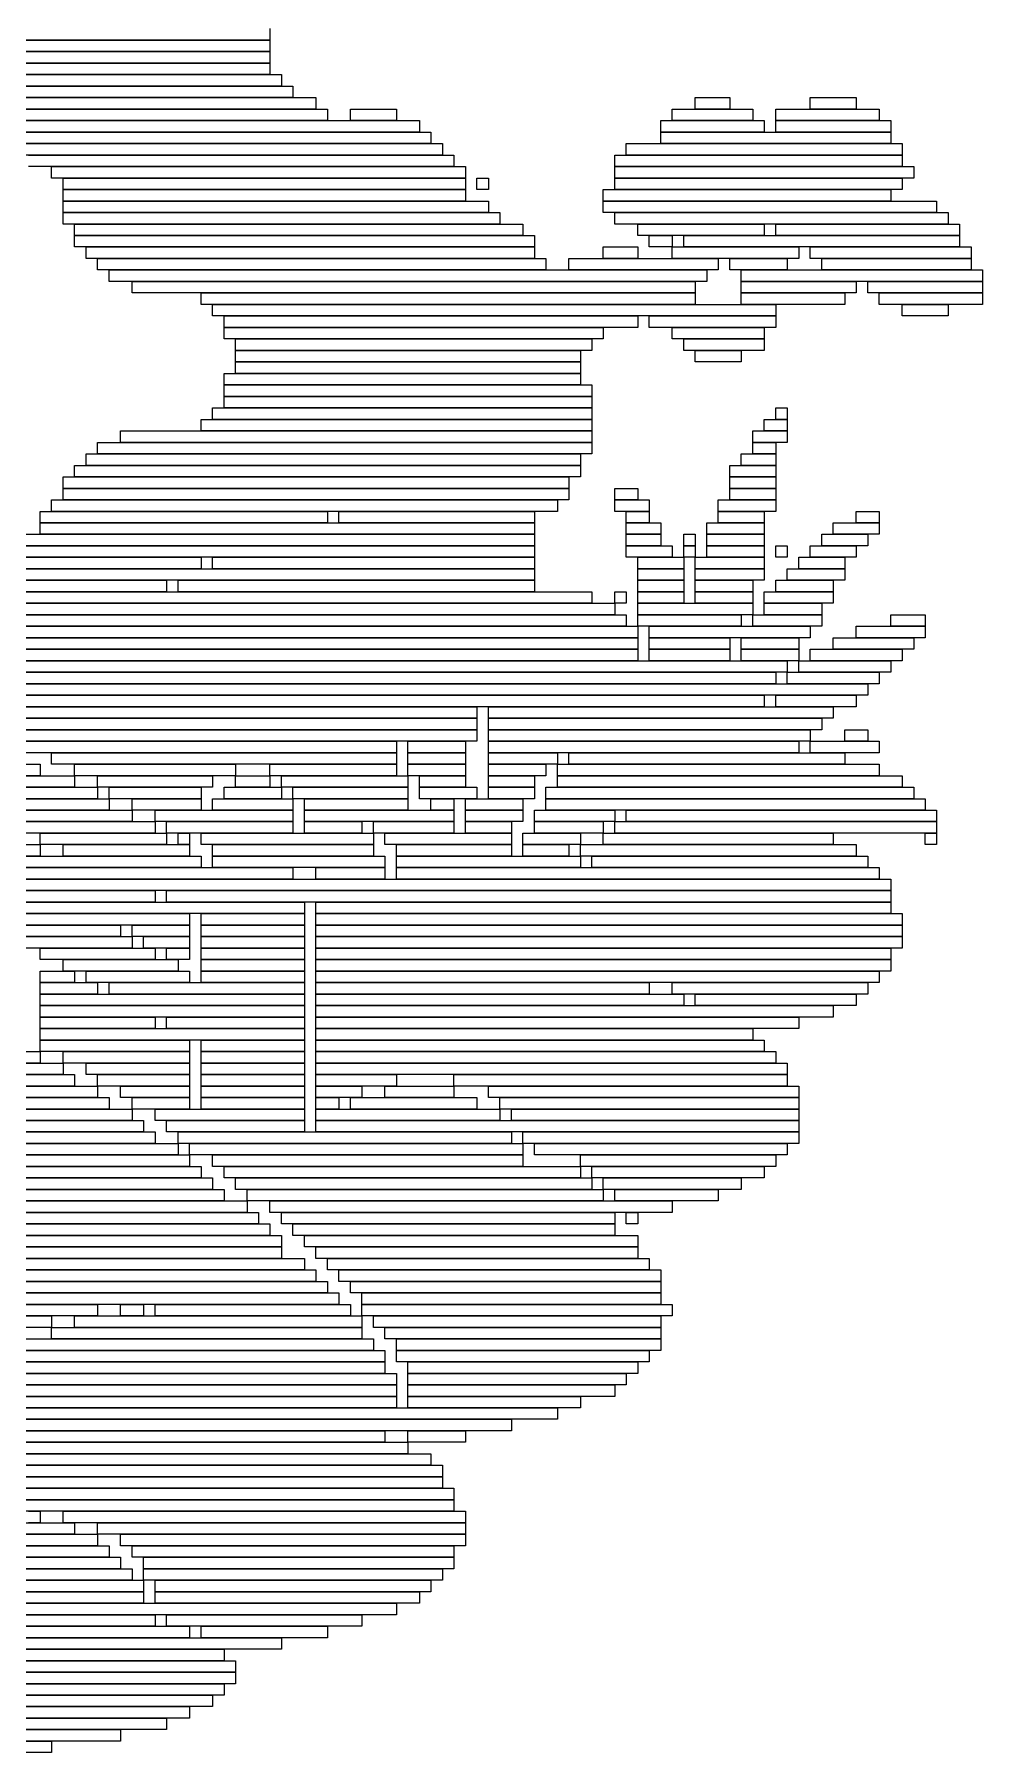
# Model space of a CAD drawing. Extents: x 294 to 729, y 311 to 714.
# Drawn here: x 639.5 to 722, y 344 to 493.5 of the extents above; entities that cross this region are included whole.
import ezdxf

# ---------------------------------------------------------------- set-up
doc = ezdxf.new("R2010")
doc.units = 0

msp = doc.modelspace()

# ---------------------------------------------------------------- linework, layer by layer
for p, q in [((660, 494), (660, 493)), ((635, 493), (660, 493)), ((660, 492), (635, 492)), ((635, 492), (660, 492)), ((660, 493), (636, 493)), ((660, 493), (660, 492)), ((660, 492), (660, 491)), ((660, 491), (635, 491)), ((635, 491), (660, 491)), ((660, 491), (660, 490)), ((660, 490), (635, 490)), ((635, 490), (661, 490)), ((661, 489), (635, 489)), ((635, 489), (662, 489)), ((661, 490), (661, 489)), ((662, 489), (662, 488)), ((662, 488), (635, 488)), ((635, 488), (664, 488)), ((664, 488), (664, 487)), ((697, 488), (700, 488)), ((697, 487), (697, 488)), ((700, 488), (700, 487)), ((707, 488), (711, 488)), ((707, 487), (707, 488)), ((711, 488), (711, 487)), ((664, 487), (635, 487)), ((635, 487), (665, 487)), ((665, 486), (635, 486)), ((636, 486), (673, 486)), ((665, 487), (665, 486)), ((667, 487), (671, 487)), ((667, 486), (667, 487)), ((671, 486), (667, 486)), ((671, 487), (671, 486)), ((673, 486), (673, 485)), ((694, 486), (703, 486)), ((694, 485), (694, 486)), ((695, 487), (702, 487)), ((695, 486), (695, 487)), ((702, 486), (695, 486)), ((700, 487), (697, 487)), ((702, 487), (702, 486)), ((703, 486), (703, 485)), ((704, 487), (713, 487)), ((704, 486), (704, 487)), ((713, 486), (704, 486)), ((704, 486), (714, 486)), ((704, 485), (704, 486)), ((711, 487), (707, 487)), ((713, 487), (713, 486)), ((714, 486), (714, 485)), ((673, 485), (636, 485)), ((637, 485), (674, 485)), ((674, 485), (674, 484)), ((703, 485), (694, 485)), ((694, 485), (714, 485)), ((694, 484), (694, 485)), ((714, 485), (704, 485)), ((714, 485), (714, 484)), ((674, 484), (637, 484)), ((638, 484), (675, 484)), ((675, 483), (638, 483)), ((639, 483), (676, 483)), ((675, 484), (675, 483)), ((676, 483), (676, 482)), ((690, 483), (715, 483)), ((690, 482), (690, 483)), ((691, 484), (715, 484)), ((691, 483), (691, 484)), ((715, 483), (691, 483)), ((714, 484), (694, 484)), ((715, 484), (715, 483)), ((715, 483), (715, 482)), ((676, 482), (639, 482)), ((641, 482), (677, 482)), ((641, 481), (641, 482)), ((677, 482), (677, 481)), ((715, 482), (690, 482)), ((690, 482), (716, 482)), ((690, 481), (690, 482)), ((716, 482), (716, 481)), ((677, 481), (641, 481)), ((642, 481), (677, 481)), ((642, 480), (642, 481)), ((677, 480), (642, 480)), ((642, 480), (677, 480)), ((642, 479), (642, 480)), ((677, 481), (677, 480)), ((677, 480), (677, 479)), ((678, 481), (679, 481)), ((678, 480), (678, 481)), ((679, 480), (678, 480)), ((679, 481), (679, 480)), ((689, 480), (714, 480)), ((689, 479), (689, 480)), ((716, 481), (690, 481)), ((690, 481), (715, 481)), ((690, 480), (690, 481)), ((715, 480), (690, 480)), ((714, 480), (714, 479)), ((715, 481), (715, 480)), ((677, 479), (642, 479)), ((642, 479), (679, 479)), ((642, 478), (642, 479)), ((679, 479), (679, 478)), ((714, 479), (689, 479)), ((689, 479), (718, 479)), ((689, 478), (689, 479)), ((718, 479), (718, 478)), ((679, 478), (642, 478)), ((642, 478), (680, 478)), ((642, 477), (642, 478)), ((680, 477), (642, 477)), ((643, 477), (682, 477)), ((643, 476), (643, 477)), ((680, 478), (680, 477)), ((682, 477), (682, 476)), ((718, 478), (689, 478)), ((690, 478), (719, 478)), ((690, 477), (690, 478)), ((719, 477), (690, 477)), ((692, 477), (703, 477)), ((692, 476), (692, 477)), ((703, 477), (703, 476)), ((704, 477), (720, 477)), ((704, 476), (704, 477)), ((719, 478), (719, 477)), ((720, 477), (720, 476)), ((682, 476), (643, 476)), ((643, 476), (683, 476)), ((643, 475), (643, 476)), ((683, 476), (683, 475)), ((703, 476), (692, 476)), ((693, 476), (695, 476)), ((693, 475), (693, 476)), ((695, 476), (695, 475)), ((696, 476), (720, 476)), ((696, 475), (696, 476)), ((720, 476), (704, 476)), ((720, 476), (720, 475)), ((683, 475), (643, 475)), ((644, 475), (683, 475)), ((644, 474), (644, 475)), ((683, 474), (644, 474)), ((645, 474), (684, 474)), ((645, 473), (645, 474)), ((683, 475), (683, 474)), ((684, 474), (684, 473)), ((686, 474), (699, 474)), ((686, 473), (686, 474)), ((689, 475), (692, 475)), ((689, 474), (689, 475)), ((692, 474), (689, 474)), ((692, 475), (692, 474)), ((695, 475), (693, 475)), ((695, 475), (706, 475)), ((695, 474), (695, 475)), ((706, 474), (695, 474)), ((720, 475), (696, 475)), ((699, 474), (699, 473)), ((700, 474), (705, 474)), ((700, 473), (700, 474)), ((705, 474), (705, 473)), ((706, 475), (706, 474)), ((707, 475), (721, 475)), ((707, 474), (707, 475)), ((721, 474), (707, 474)), ((708, 474), (721, 474)), ((708, 473), (708, 474)), ((721, 475), (721, 474)), ((721, 474), (721, 473)), ((684, 473), (645, 473)), ((646, 473), (698, 473)), ((646, 472), (646, 473)), ((699, 473), (686, 473)), ((698, 473), (698, 472)), ((705, 473), (700, 473)), ((701, 473), (722, 473)), ((701, 472), (701, 473)), ((721, 473), (708, 473)), ((722, 473), (722, 472)), ((698, 472), (646, 472)), ((648, 472), (697, 472)), ((648, 471), (648, 472)), ((697, 471), (648, 471)), ((654, 471), (697, 471)), ((654, 470), (654, 471)), ((697, 472), (697, 471)), ((697, 471), (697, 470)), ((722, 472), (701, 472)), ((701, 472), (711, 472)), ((701, 471), (701, 472)), ((711, 471), (701, 471)), ((701, 471), (710, 471)), ((701, 470), (701, 471)), ((710, 471), (710, 470)), ((711, 472), (711, 471)), ((712, 472), (722, 472)), ((712, 471), (712, 472)), ((722, 471), (712, 471)), ((713, 471), (722, 471)), ((713, 470), (713, 471)), ((722, 472), (722, 471)), ((722, 471), (722, 470)), ((697, 470), (654, 470)), ((655, 470), (704, 470)), ((655, 469), (655, 470)), ((710, 470), (701, 470)), ((704, 470), (704, 469)), ((722, 470), (713, 470)), ((715, 470), (719, 470)), ((715, 469), (715, 470)), ((719, 470), (719, 469)), ((704, 469), (655, 469)), ((656, 469), (692, 469)), ((656, 468), (656, 469)), ((692, 468), (656, 468)), ((656, 468), (689, 468)), ((656, 467), (656, 468)), ((689, 468), (689, 467)), ((692, 469), (692, 468)), ((693, 469), (704, 469)), ((693, 468), (693, 469)), ((704, 468), (693, 468)), ((695, 468), (703, 468)), ((695, 467), (695, 468)), ((703, 468), (703, 467)), ((704, 469), (704, 468)), ((719, 469), (715, 469)), ((689, 467), (656, 467)), ((657, 467), (688, 467)), ((657, 466), (657, 467)), ((688, 467), (688, 466)), ((703, 467), (695, 467)), ((696, 467), (703, 467)), ((696, 466), (696, 467)), ((703, 467), (703, 466)), ((688, 466), (657, 466)), ((657, 466), (687, 466)), ((657, 465), (657, 466)), ((687, 465), (657, 465)), ((657, 465), (687, 465)), ((657, 464), (657, 465)), ((687, 466), (687, 465)), ((687, 465), (687, 464)), ((703, 466), (696, 466)), ((697, 466), (701, 466)), ((697, 465), (697, 466)), ((701, 465), (697, 465)), ((701, 466), (701, 465)), ((656, 464), (687, 464)), ((656, 463), (656, 464)), ((687, 464), (657, 464)), ((687, 464), (687, 463)), ((687, 463), (656, 463)), ((656, 463), (688, 463)), ((656, 462), (656, 463)), ((688, 462), (656, 462)), ((656, 462), (688, 462)), ((656, 461), (656, 462)), ((688, 463), (688, 462)), ((688, 462), (688, 461)), ((655, 461), (688, 461)), ((655, 460), (655, 461)), ((688, 461), (656, 461)), ((688, 461), (688, 460)), ((704, 461), (705, 461)), ((704, 460), (704, 461)), ((705, 461), (705, 460)), ((647, 459), (688, 459)), ((647, 458), (647, 459)), ((654, 460), (688, 460)), ((654, 459), (654, 460)), ((688, 459), (654, 459)), ((688, 460), (655, 460)), ((688, 460), (688, 459)), ((688, 459), (688, 458)), ((702, 459), (705, 459)), ((702, 458), (702, 459)), ((703, 460), (705, 460)), ((703, 459), (703, 460)), ((705, 459), (703, 459)), ((705, 460), (704, 460)), ((705, 460), (705, 459)), ((705, 459), (705, 458)), ((645, 458), (688, 458)), ((645, 457), (645, 458)), ((688, 458), (647, 458)), ((688, 458), (688, 457)), ((705, 458), (702, 458)), ((702, 458), (704, 458)), ((702, 457), (702, 458)), ((704, 458), (704, 457)), ((643, 456), (687, 456)), ((643, 455), (643, 456)), ((644, 457), (687, 457)), ((644, 456), (644, 457)), ((687, 456), (644, 456)), ((688, 457), (645, 457)), ((687, 457), (687, 456)), ((687, 456), (687, 455)), ((700, 456), (704, 456)), ((700, 455), (700, 456)), ((701, 457), (704, 457)), ((701, 456), (701, 457)), ((704, 456), (701, 456)), ((704, 457), (702, 457)), ((704, 457), (704, 456)), ((704, 456), (704, 455)), ((642, 455), (686, 455)), ((642, 454), (642, 455)), ((687, 455), (643, 455)), ((686, 455), (686, 454)), ((704, 455), (700, 455)), ((700, 455), (704, 455)), ((700, 454), (700, 455)), ((704, 455), (704, 454)), ((641, 453), (685, 453)), ((641, 452), (641, 453)), ((686, 454), (642, 454)), ((642, 454), (686, 454)), ((642, 453), (642, 454)), ((686, 453), (642, 453)), ((685, 453), (685, 452)), ((686, 454), (686, 453)), ((690, 454), (692, 454)), ((690, 453), (690, 454)), ((692, 453), (690, 453)), ((690, 453), (693, 453)), ((690, 452), (690, 453)), ((692, 454), (692, 453)), ((693, 453), (693, 452)), ((699, 453), (704, 453)), ((699, 452), (699, 453)), ((704, 454), (700, 454)), ((700, 454), (704, 454)), ((700, 453), (700, 454)), ((704, 453), (700, 453)), ((704, 454), (704, 453)), ((704, 453), (704, 452)), ((640, 452), (665, 452)), ((640, 451), (640, 452)), ((685, 452), (641, 452)), ((665, 452), (665, 451)), ((666, 452), (683, 452)), ((666, 451), (666, 452)), ((683, 452), (683, 451)), ((693, 452), (690, 452)), ((691, 452), (693, 452)), ((691, 451), (691, 452)), ((693, 452), (693, 451)), ((704, 452), (699, 452)), ((699, 452), (703, 452)), ((699, 451), (699, 452)), ((703, 452), (703, 451)), ((711, 452), (713, 452)), ((711, 451), (711, 452)), ((713, 452), (713, 451)), ((630, 450), (683, 450)), ((665, 451), (640, 451)), ((640, 451), (683, 451)), ((640, 450), (640, 451)), ((683, 450), (640, 450)), ((683, 451), (666, 451)), ((683, 451), (683, 450)), ((683, 450), (683, 449)), ((693, 451), (691, 451)), ((691, 451), (694, 451)), ((691, 450), (691, 451)), ((694, 450), (691, 450)), ((691, 450), (694, 450)), ((691, 449), (691, 450)), ((694, 451), (694, 450)), ((694, 450), (694, 449)), ((696, 450), (697, 450)), ((696, 449), (696, 450)), ((697, 450), (697, 449)), ((698, 451), (703, 451)), ((698, 450), (698, 451)), ((703, 450), (698, 450)), ((698, 450), (703, 450)), ((698, 449), (698, 450)), ((703, 451), (699, 451)), ((703, 451), (703, 450)), ((703, 450), (703, 449)), ((708, 450), (712, 450)), ((708, 449), (708, 450)), ((709, 451), (713, 451)), ((709, 450), (709, 451)), ((713, 450), (709, 450)), ((713, 451), (711, 451)), ((712, 450), (712, 449)), ((713, 451), (713, 450)), ((629, 449), (683, 449)), ((683, 449), (630, 449)), ((683, 449), (683, 448)), ((694, 449), (691, 449)), ((691, 449), (695, 449)), ((691, 448), (691, 449)), ((695, 449), (695, 448)), ((697, 449), (696, 449)), ((696, 449), (697, 449)), ((696, 448), (696, 449)), ((697, 449), (697, 448)), ((703, 449), (698, 449)), ((698, 449), (703, 449)), ((698, 448), (698, 449)), ((703, 449), (703, 448)), ((704, 449), (705, 449)), ((704, 448), (704, 449)), ((705, 449), (705, 448)), ((707, 449), (711, 449)), ((707, 448), (707, 449)), ((712, 449), (708, 449)), ((711, 449), (711, 448)), ((627, 448), (654, 448)), ((683, 448), (629, 448)), ((654, 448), (654, 447)), ((655, 448), (683, 448)), ((655, 447), (655, 448)), ((683, 448), (683, 447)), ((695, 448), (691, 448)), ((692, 448), (696, 448)), ((692, 447), (692, 448)), ((697, 448), (696, 448)), ((696, 448), (696, 447)), ((697, 448), (703, 448)), ((697, 447), (697, 448)), ((703, 448), (698, 448)), ((703, 448), (703, 447)), ((705, 448), (704, 448)), ((706, 448), (710, 448)), ((706, 447), (706, 448)), ((711, 448), (707, 448)), ((710, 448), (710, 447)), ((625, 446), (651, 446)), ((626, 447), (683, 447)), ((683, 446), (626, 446)), ((654, 447), (627, 447)), ((651, 446), (651, 445)), ((652, 446), (683, 446)), ((652, 445), (652, 446)), ((683, 447), (655, 447)), ((683, 447), (683, 446)), ((683, 446), (683, 445)), ((696, 447), (692, 447)), ((692, 447), (696, 447)), ((692, 446), (692, 447)), ((696, 446), (692, 446)), ((692, 446), (696, 446)), ((692, 445), (692, 446)), ((696, 447), (696, 446)), ((696, 446), (696, 445)), ((703, 447), (697, 447)), ((697, 447), (703, 447)), ((697, 446), (697, 447)), ((703, 446), (697, 446)), ((697, 446), (702, 446)), ((697, 445), (697, 446)), ((702, 446), (702, 445)), ((703, 447), (703, 446)), ((704, 446), (709, 446)), ((704, 445), (704, 446)), ((705, 447), (710, 447)), ((705, 446), (705, 447)), ((710, 446), (705, 446)), ((710, 447), (706, 447)), ((709, 446), (709, 445)), ((710, 447), (710, 446)), ((624, 445), (688, 445)), ((651, 445), (625, 445)), ((683, 445), (652, 445)), ((688, 445), (688, 444)), ((690, 445), (691, 445)), ((690, 444), (690, 445)), ((691, 445), (691, 444)), ((696, 445), (692, 445)), ((692, 445), (696, 445)), ((692, 444), (692, 445)), ((696, 445), (696, 444)), ((702, 445), (697, 445)), ((697, 445), (702, 445)), ((697, 444), (697, 445)), ((702, 445), (702, 444)), ((703, 445), (709, 445)), ((703, 444), (703, 445)), ((709, 445), (704, 445)), ((709, 445), (709, 444)), ((620, 443), (691, 443)), ((688, 444), (624, 444)), ((624, 444), (690, 444)), ((690, 443), (624, 443)), ((691, 444), (690, 444)), ((690, 444), (690, 443)), ((691, 443), (691, 442)), ((696, 444), (692, 444)), ((692, 444), (702, 444)), ((692, 443), (692, 444)), ((702, 443), (692, 443)), ((692, 443), (701, 443)), ((692, 442), (692, 443)), ((702, 444), (697, 444)), ((701, 443), (701, 442)), ((702, 444), (702, 443)), ((702, 443), (708, 443)), ((702, 442), (702, 443)), ((709, 444), (703, 444)), ((703, 444), (708, 444)), ((703, 443), (703, 444)), ((708, 443), (703, 443)), ((708, 444), (708, 443)), ((708, 443), (708, 442)), ((714, 443), (717, 443)), ((714, 442), (714, 443)), ((717, 443), (717, 442)), ((619, 442), (692, 442)), ((691, 442), (620, 442)), ((701, 442), (692, 442)), ((692, 442), (692, 441)), ((693, 442), (707, 442)), ((693, 441), (693, 442)), ((708, 442), (702, 442)), ((707, 442), (707, 441)), ((711, 442), (717, 442)), ((711, 441), (711, 442)), ((717, 442), (714, 442)), ((717, 442), (717, 441)), ((618, 440), (692, 440)), ((692, 441), (619, 441)), ((619, 441), (692, 441)), ((692, 440), (619, 440)), ((692, 441), (692, 440)), ((692, 440), (692, 439)), ((707, 441), (693, 441)), ((693, 441), (700, 441)), ((693, 440), (693, 441)), ((700, 440), (693, 440)), ((693, 440), (700, 440)), ((693, 439), (693, 440)), ((700, 441), (700, 440)), ((700, 440), (700, 439)), ((701, 441), (706, 441)), ((701, 440), (701, 441)), ((706, 440), (701, 440)), ((701, 440), (706, 440)), ((701, 439), (701, 440)), ((706, 441), (706, 440)), ((706, 440), (706, 439)), ((707, 440), (715, 440)), ((707, 439), (707, 440)), ((709, 441), (716, 441)), ((709, 440), (709, 441)), ((716, 440), (709, 440)), ((717, 441), (711, 441)), ((715, 440), (715, 439)), ((716, 441), (716, 440)), ((692, 439), (618, 439)), ((618, 439), (705, 439)), ((700, 439), (693, 439)), ((706, 439), (701, 439)), ((705, 439), (705, 438)), ((706, 439), (714, 439)), ((706, 438), (706, 439)), ((715, 439), (707, 439)), ((714, 439), (714, 438)), ((705, 438), (618, 438)), ((622, 438), (704, 438)), ((704, 437), (622, 437)), ((625, 437), (712, 437)), ((704, 438), (704, 437)), ((705, 438), (713, 438)), ((705, 437), (705, 438)), ((713, 437), (705, 437)), ((714, 438), (706, 438)), ((712, 437), (712, 436)), ((713, 438), (713, 437)), ((712, 436), (625, 436)), ((629, 436), (703, 436)), ((703, 436), (703, 435)), ((704, 436), (711, 436)), ((704, 435), (704, 436)), ((711, 436), (711, 435)), ((703, 435), (629, 435)), ((631, 435), (678, 435)), ((678, 434), (631, 434)), ((634, 434), (678, 434)), ((678, 435), (678, 434)), ((678, 434), (678, 433)), ((679, 435), (709, 435)), ((679, 434), (679, 435)), ((709, 434), (679, 434)), ((679, 434), (708, 434)), ((679, 433), (679, 434)), ((711, 435), (704, 435)), ((708, 434), (708, 433)), ((709, 435), (709, 434)), ((678, 433), (634, 433)), ((637, 433), (678, 433)), ((678, 433), (678, 432)), ((708, 433), (679, 433)), ((679, 433), (707, 433)), ((679, 432), (679, 433)), ((707, 433), (707, 432)), ((710, 433), (712, 433)), ((710, 432), (710, 433)), ((712, 433), (712, 432)), ((678, 432), (637, 432)), ((638, 432), (671, 432)), ((671, 431), (638, 431)), ((641, 431), (671, 431)), ((641, 430), (641, 431)), ((671, 432), (671, 431)), ((671, 431), (671, 430)), ((672, 432), (677, 432)), ((672, 431), (672, 432)), ((677, 431), (672, 431)), ((672, 431), (677, 431)), ((672, 430), (672, 431)), ((677, 432), (677, 431)), ((677, 431), (677, 430)), ((707, 432), (679, 432)), ((679, 432), (706, 432)), ((679, 431), (679, 432)), ((706, 431), (679, 431)), ((679, 431), (685, 431)), ((679, 430), (679, 431)), ((685, 431), (685, 430)), ((686, 431), (710, 431)), ((686, 430), (686, 431)), ((706, 432), (706, 431)), ((707, 432), (713, 432)), ((707, 431), (707, 432)), ((713, 431), (707, 431)), ((712, 432), (710, 432)), ((710, 431), (710, 430)), ((713, 432), (713, 431)), ((626, 430), (640, 430)), ((640, 430), (640, 429)), ((671, 430), (641, 430)), ((643, 430), (657, 430)), ((643, 429), (643, 430)), ((657, 430), (657, 429)), ((660, 430), (671, 430)), ((660, 429), (660, 430)), ((671, 430), (671, 429)), ((677, 430), (672, 430)), ((672, 430), (677, 430)), ((672, 429), (672, 430)), ((677, 430), (677, 429)), ((685, 430), (679, 430)), ((679, 430), (684, 430)), ((679, 429), (679, 430)), ((684, 430), (684, 429)), ((685, 430), (713, 430)), ((685, 429), (685, 430)), ((710, 430), (686, 430)), ((713, 430), (713, 429)), ((640, 429), (626, 429)), ((628, 429), (643, 429)), ((643, 428), (628, 428)), ((631, 428), (645, 428)), ((657, 429), (643, 429)), ((643, 429), (643, 428)), ((645, 429), (655, 429)), ((645, 428), (645, 429)), ((655, 428), (645, 428)), ((645, 428), (645, 427)), ((646, 428), (654, 428)), ((646, 427), (646, 428)), ((654, 428), (654, 427)), ((655, 429), (655, 428)), ((656, 428), (661, 428)), ((656, 427), (656, 428)), ((657, 429), (660, 429)), ((657, 428), (657, 429)), ((660, 428), (657, 428)), ((671, 429), (660, 429)), ((660, 429), (660, 428)), ((661, 429), (672, 429)), ((661, 428), (661, 429)), ((672, 428), (661, 428)), ((661, 428), (661, 427)), ((662, 428), (672, 428)), ((662, 427), (662, 428)), ((677, 429), (672, 429)), ((672, 429), (672, 428)), ((672, 428), (672, 427)), ((673, 429), (677, 429)), ((673, 428), (673, 429)), ((677, 428), (673, 428)), ((673, 428), (678, 428)), ((673, 427), (673, 428)), ((677, 429), (677, 428)), ((678, 428), (678, 427)), ((684, 429), (679, 429)), ((679, 429), (683, 429)), ((679, 428), (679, 429)), ((683, 428), (679, 428)), ((679, 428), (683, 428)), ((679, 427), (679, 428)), ((683, 429), (683, 428)), ((683, 428), (683, 427)), ((684, 428), (716, 428)), ((684, 427), (684, 428)), ((713, 429), (685, 429)), ((685, 429), (715, 429)), ((685, 428), (685, 429)), ((715, 428), (685, 428)), ((715, 429), (715, 428)), ((716, 428), (716, 427)), ((645, 427), (631, 427)), ((633, 427), (646, 427)), ((654, 427), (646, 427)), ((646, 427), (646, 426)), ((648, 427), (654, 427)), ((648, 426), (648, 427)), ((654, 427), (654, 426)), ((655, 427), (662, 427)), ((655, 426), (655, 427)), ((661, 427), (656, 427)), ((672, 427), (662, 427)), ((662, 427), (662, 426)), ((663, 427), (672, 427)), ((663, 426), (663, 427)), ((672, 427), (672, 426)), ((678, 427), (673, 427)), ((674, 427), (676, 427)), ((674, 426), (674, 427)), ((676, 427), (676, 426)), ((677, 427), (682, 427)), ((677, 426), (677, 427)), ((683, 427), (679, 427)), ((682, 427), (682, 426)), ((716, 427), (684, 427)), ((684, 427), (717, 427)), ((684, 426), (684, 427)), ((717, 427), (717, 426)), ((608, 425), (650, 425)), ((646, 426), (633, 426)), ((636, 426), (648, 426)), ((648, 425), (636, 425)), ((654, 426), (648, 426)), ((648, 426), (648, 425)), ((650, 426), (662, 426)), ((650, 425), (650, 426)), ((662, 425), (650, 425)), ((650, 425), (650, 424)), ((651, 425), (662, 425)), ((651, 424), (651, 425)), ((662, 426), (655, 426)), ((662, 426), (662, 425)), ((662, 425), (662, 424)), ((672, 426), (663, 426)), ((663, 426), (676, 426)), ((663, 425), (663, 426)), ((676, 425), (663, 425)), ((663, 425), (668, 425)), ((663, 424), (663, 425)), ((668, 425), (668, 424)), ((669, 425), (676, 425)), ((669, 424), (669, 425)), ((676, 426), (674, 426)), ((676, 426), (676, 425)), ((676, 425), (676, 424)), ((682, 426), (677, 426)), ((677, 426), (682, 426)), ((677, 425), (677, 426)), ((682, 425), (677, 425)), ((677, 425), (681, 425)), ((677, 424), (677, 425)), ((681, 425), (681, 424)), ((682, 426), (682, 425)), ((683, 426), (690, 426)), ((683, 425), (683, 426)), ((690, 425), (683, 425)), ((683, 425), (689, 425)), ((683, 424), (683, 425)), ((717, 426), (684, 426)), ((689, 425), (689, 424)), ((690, 426), (690, 425)), ((690, 425), (718, 425)), ((690, 424), (690, 425)), ((691, 426), (718, 426)), ((691, 425), (691, 426)), ((718, 425), (691, 425)), ((718, 426), (718, 425)), ((718, 425), (718, 424)), ((650, 424), (608, 424)), ((640, 424), (651, 424)), ((640, 423), (640, 424)), ((662, 424), (651, 424)), ((651, 424), (651, 423)), ((652, 424), (653, 424)), ((652, 423), (652, 424)), ((653, 424), (653, 423)), ((654, 424), (669, 424)), ((654, 423), (654, 424)), ((668, 424), (663, 424)), ((676, 424), (669, 424)), ((669, 424), (669, 423)), ((670, 424), (681, 424)), ((670, 423), (670, 424)), ((681, 424), (677, 424)), ((681, 424), (681, 423)), ((682, 424), (687, 424)), ((682, 423), (682, 424)), ((689, 424), (683, 424)), ((687, 424), (687, 423)), ((689, 424), (709, 424)), ((689, 423), (689, 424)), ((718, 424), (690, 424)), ((709, 424), (709, 423)), ((717, 424), (718, 424)), ((717, 423), (717, 424)), ((718, 424), (718, 423)), ((597, 422), (654, 422)), ((606, 423), (640, 423)), ((640, 422), (606, 422)), ((651, 423), (640, 423)), ((640, 423), (640, 422)), ((642, 423), (653, 423)), ((642, 422), (642, 423)), ((653, 422), (642, 422)), ((653, 423), (652, 423)), ((653, 423), (653, 422)), ((669, 423), (654, 423)), ((654, 422), (654, 421)), ((655, 423), (669, 423)), ((655, 422), (655, 423)), ((669, 422), (655, 422)), ((655, 422), (670, 422)), ((655, 421), (655, 422)), ((669, 423), (669, 422)), ((681, 423), (670, 423)), ((670, 422), (670, 421)), ((671, 423), (681, 423)), ((671, 422), (671, 423)), ((681, 422), (671, 422)), ((671, 422), (687, 422)), ((671, 421), (671, 422)), ((681, 423), (681, 422)), ((687, 423), (682, 423)), ((682, 423), (686, 423)), ((682, 422), (682, 423)), ((686, 422), (682, 422)), ((686, 423), (686, 422)), ((687, 423), (711, 423)), ((687, 422), (687, 423)), ((711, 422), (687, 422)), ((687, 422), (687, 421)), ((688, 422), (712, 422)), ((688, 421), (688, 422)), ((709, 423), (689, 423)), ((711, 423), (711, 422)), ((712, 422), (712, 421)), ((718, 423), (717, 423)), ((654, 421), (597, 421)), ((597, 421), (662, 421)), ((670, 421), (655, 421)), ((662, 421), (662, 420)), ((664, 421), (670, 421)), ((664, 420), (664, 421)), ((670, 421), (670, 420)), ((687, 421), (671, 421)), ((671, 421), (713, 421)), ((671, 420), (671, 421)), ((712, 421), (688, 421)), ((713, 421), (713, 420)), ((662, 420), (597, 420)), ((606, 420), (714, 420)), ((714, 419), (606, 419)), ((608, 419), (650, 419)), ((650, 419), (650, 418)), ((651, 419), (714, 419)), ((651, 418), (651, 419)), ((670, 420), (664, 420)), ((713, 420), (671, 420)), ((714, 420), (714, 419)), ((714, 419), (714, 418)), ((574, 418), (663, 418)), ((650, 418), (608, 418)), ((714, 418), (651, 418)), ((663, 418), (663, 417)), ((664, 418), (714, 418)), ((664, 417), (664, 418)), ((714, 418), (714, 417)), ((663, 417), (574, 417)), ((629, 416), (647, 416)), ((633, 417), (653, 417)), ((653, 416), (633, 416)), ((647, 416), (647, 415)), ((648, 416), (653, 416)), ((648, 415), (648, 416)), ((653, 417), (653, 416)), ((653, 416), (653, 415)), ((654, 417), (663, 417)), ((654, 416), (654, 417)), ((663, 416), (654, 416)), ((654, 416), (663, 416)), ((654, 415), (654, 416)), ((663, 417), (663, 416)), ((663, 416), (663, 415)), ((714, 417), (664, 417)), ((664, 417), (715, 417)), ((664, 416), (664, 417)), ((715, 416), (664, 416)), ((664, 416), (715, 416)), ((664, 415), (664, 416)), ((715, 417), (715, 416)), ((715, 416), (715, 415)), ((622, 415), (648, 415)), ((647, 415), (629, 415)), ((653, 415), (648, 415)), ((648, 415), (648, 414)), ((649, 415), (653, 415)), ((649, 414), (649, 415)), ((653, 415), (653, 414)), ((663, 415), (654, 415)), ((654, 415), (663, 415)), ((654, 414), (654, 415)), ((663, 415), (663, 414)), ((715, 415), (664, 415)), ((664, 415), (715, 415)), ((664, 414), (664, 415)), ((715, 415), (715, 414)), ((648, 414), (622, 414)), ((640, 414), (650, 414)), ((640, 413), (640, 414)), ((650, 413), (640, 413)), ((642, 413), (652, 413)), ((642, 412), (642, 413)), ((653, 414), (649, 414)), ((650, 414), (650, 413)), ((651, 414), (653, 414)), ((651, 413), (651, 414)), ((653, 413), (651, 413)), ((652, 413), (652, 412)), ((653, 414), (653, 413)), ((663, 414), (654, 414)), ((654, 414), (663, 414)), ((654, 413), (654, 414)), ((663, 413), (654, 413)), ((654, 413), (663, 413)), ((654, 412), (654, 413)), ((663, 414), (663, 413)), ((663, 413), (663, 412)), ((715, 414), (664, 414)), ((664, 414), (714, 414)), ((664, 413), (664, 414)), ((714, 413), (664, 413)), ((664, 413), (714, 413)), ((664, 412), (664, 413)), ((714, 414), (714, 413)), ((714, 413), (714, 412)), ((640, 412), (643, 412)), ((640, 411), (640, 412)), ((652, 412), (642, 412)), ((643, 412), (643, 411)), ((644, 412), (653, 412)), ((644, 411), (644, 412)), ((653, 412), (653, 411)), ((663, 412), (654, 412)), ((654, 412), (663, 412)), ((654, 411), (654, 412)), ((663, 412), (663, 411)), ((714, 412), (664, 412)), ((664, 412), (713, 412)), ((664, 411), (664, 412)), ((713, 412), (713, 411)), ((643, 411), (640, 411)), ((640, 411), (645, 411)), ((640, 410), (640, 411)), ((645, 410), (640, 410)), ((640, 410), (663, 410)), ((640, 409), (640, 410)), ((653, 411), (644, 411)), ((645, 411), (645, 410)), ((646, 411), (663, 411)), ((646, 410), (646, 411)), ((663, 410), (646, 410)), ((663, 411), (654, 411)), ((663, 411), (663, 410)), ((663, 410), (663, 409)), ((713, 411), (664, 411)), ((664, 411), (693, 411)), ((664, 410), (664, 411)), ((693, 410), (664, 410)), ((664, 410), (696, 410)), ((664, 409), (664, 410)), ((693, 411), (693, 410)), ((695, 411), (712, 411)), ((695, 410), (695, 411)), ((712, 410), (695, 410)), ((696, 410), (696, 409)), ((697, 410), (711, 410)), ((697, 409), (697, 410)), ((711, 410), (711, 409)), ((712, 411), (712, 410)), ((663, 409), (640, 409)), ((640, 409), (663, 409)), ((640, 408), (640, 409)), ((663, 409), (663, 408)), ((696, 409), (664, 409)), ((664, 409), (709, 409)), ((664, 408), (664, 409)), ((711, 409), (697, 409)), ((709, 409), (709, 408)), ((663, 408), (640, 408)), ((640, 408), (650, 408)), ((640, 407), (640, 408)), ((650, 407), (640, 407)), ((640, 407), (663, 407)), ((640, 406), (640, 407)), ((650, 408), (650, 407)), ((651, 408), (663, 408)), ((651, 407), (651, 408)), ((663, 407), (651, 407)), ((663, 408), (663, 407)), ((663, 407), (663, 406)), ((709, 408), (664, 408)), ((664, 408), (706, 408)), ((664, 407), (664, 408)), ((706, 407), (664, 407)), ((664, 407), (702, 407)), ((664, 406), (664, 407)), ((702, 407), (702, 406)), ((706, 408), (706, 407)), ((663, 406), (640, 406)), ((640, 406), (653, 406)), ((640, 405), (640, 406)), ((653, 406), (653, 405)), ((654, 406), (663, 406)), ((654, 405), (654, 406)), ((663, 406), (663, 405)), ((702, 406), (664, 406)), ((664, 406), (703, 406)), ((664, 405), (664, 406)), ((703, 406), (703, 405)), ((606, 404), (642, 404)), ((611, 405), (640, 405)), ((640, 404), (611, 404)), ((653, 405), (640, 405)), ((640, 405), (640, 404)), ((642, 405), (653, 405)), ((642, 404), (642, 405)), ((653, 404), (642, 404)), ((642, 404), (642, 403)), ((644, 404), (653, 404)), ((644, 403), (644, 404)), ((653, 405), (653, 404)), ((653, 404), (653, 403)), ((663, 405), (654, 405)), ((654, 405), (663, 405)), ((654, 404), (654, 405)), ((663, 404), (654, 404)), ((654, 404), (663, 404)), ((654, 403), (654, 404)), ((663, 405), (663, 404)), ((663, 404), (663, 403)), ((703, 405), (664, 405)), ((664, 405), (704, 405)), ((664, 404), (664, 405)), ((704, 404), (664, 404)), ((664, 404), (705, 404)), ((664, 403), (664, 404)), ((704, 405), (704, 404)), ((705, 404), (705, 403)), ((601, 403), (643, 403)), ((642, 403), (606, 403)), ((643, 403), (643, 402)), ((653, 403), (644, 403)), ((645, 403), (653, 403)), ((645, 402), (645, 403)), ((653, 403), (653, 402)), ((663, 403), (654, 403)), ((654, 403), (663, 403)), ((654, 402), (654, 403)), ((663, 403), (663, 402)), ((705, 403), (664, 403)), ((664, 403), (671, 403)), ((664, 402), (664, 403)), ((671, 403), (671, 402)), ((676, 403), (705, 403)), ((676, 402), (676, 403)), ((705, 403), (705, 402)), ((592, 401), (646, 401)), ((596, 402), (645, 402)), ((645, 401), (596, 401)), ((643, 402), (601, 402)), ((653, 402), (645, 402)), ((645, 402), (645, 401)), ((646, 401), (646, 400)), ((647, 402), (653, 402)), ((647, 401), (647, 402)), ((653, 401), (647, 401)), ((648, 401), (653, 401)), ((648, 400), (648, 401)), ((653, 402), (653, 401)), ((653, 401), (653, 400)), ((663, 402), (654, 402)), ((654, 402), (663, 402)), ((654, 401), (654, 402)), ((663, 401), (654, 401)), ((654, 401), (663, 401)), ((654, 400), (654, 401)), ((663, 402), (663, 401)), ((663, 401), (663, 400)), ((671, 402), (664, 402)), ((664, 402), (668, 402)), ((664, 401), (664, 402)), ((668, 401), (664, 401)), ((664, 401), (666, 401)), ((664, 400), (664, 401)), ((666, 401), (666, 400)), ((667, 401), (678, 401)), ((667, 400), (667, 401)), ((668, 402), (668, 401)), ((670, 402), (676, 402)), ((670, 401), (670, 402)), ((676, 401), (670, 401)), ((705, 402), (676, 402)), ((676, 402), (676, 401)), ((678, 401), (678, 400)), ((679, 402), (706, 402)), ((679, 401), (679, 402)), ((706, 401), (679, 401)), ((680, 401), (706, 401)), ((680, 400), (680, 401)), ((706, 402), (706, 401)), ((706, 401), (706, 400)), ((588, 400), (648, 400)), ((646, 400), (592, 400)), ((653, 400), (648, 400)), ((648, 400), (648, 399)), ((650, 400), (663, 400)), ((650, 399), (650, 400)), ((663, 400), (654, 400)), ((663, 400), (663, 399)), ((666, 400), (664, 400)), ((664, 400), (680, 400)), ((664, 399), (664, 400)), ((678, 400), (667, 400)), ((706, 400), (680, 400)), ((680, 400), (680, 399)), ((681, 400), (706, 400)), ((681, 399), (681, 400)), ((706, 400), (706, 399)), ((648, 399), (588, 399)), ((620, 398), (650, 398)), ((623, 399), (649, 399)), ((649, 398), (623, 398)), ((649, 399), (649, 398)), ((663, 399), (650, 399)), ((650, 398), (650, 397)), ((651, 399), (663, 399)), ((651, 398), (651, 399)), ((663, 398), (651, 398)), ((652, 398), (681, 398)), ((652, 397), (652, 398)), ((663, 399), (663, 398)), ((680, 399), (664, 399)), ((664, 399), (706, 399)), ((664, 398), (664, 399)), ((706, 398), (664, 398)), ((706, 399), (681, 399)), ((681, 398), (681, 397)), ((682, 398), (706, 398)), ((682, 397), (682, 398)), ((706, 399), (706, 398)), ((706, 398), (706, 397)), ((616, 397), (652, 397)), ((650, 397), (620, 397)), ((681, 397), (652, 397)), ((652, 397), (652, 396)), ((653, 397), (682, 397)), ((653, 396), (653, 397)), ((706, 397), (682, 397)), ((682, 397), (682, 396)), ((683, 397), (705, 397)), ((683, 396), (683, 397)), ((705, 397), (705, 396)), ((607, 395), (654, 395)), ((611, 396), (653, 396)), ((653, 395), (611, 395)), ((652, 396), (616, 396)), ((682, 396), (653, 396)), ((653, 396), (653, 395)), ((654, 395), (654, 394)), ((655, 396), (682, 396)), ((655, 395), (655, 396)), ((682, 395), (655, 395)), ((656, 395), (687, 395)), ((656, 394), (656, 395)), ((682, 396), (682, 395)), ((705, 396), (683, 396)), ((687, 396), (704, 396)), ((687, 395), (687, 396)), ((704, 395), (687, 395)), ((687, 395), (687, 394)), ((688, 395), (703, 395)), ((688, 394), (688, 395)), ((703, 395), (703, 394)), ((704, 396), (704, 395)), ((602, 394), (655, 394)), ((654, 394), (607, 394)), ((655, 394), (655, 393)), ((687, 394), (656, 394)), ((657, 394), (688, 394)), ((657, 393), (657, 394)), ((703, 394), (688, 394)), ((688, 394), (688, 393)), ((689, 394), (701, 394)), ((689, 393), (689, 394)), ((701, 394), (701, 393)), ((599, 393), (656, 393)), ((656, 392), (599, 392)), ((655, 393), (602, 393)), ((637, 392), (658, 392)), ((656, 393), (656, 392)), ((688, 393), (657, 393)), ((658, 393), (689, 393)), ((658, 392), (658, 393)), ((689, 392), (658, 392)), ((658, 392), (658, 391)), ((660, 392), (695, 392)), ((660, 391), (660, 392)), ((701, 393), (689, 393)), ((689, 393), (689, 392)), ((690, 393), (699, 393)), ((690, 392), (690, 393)), ((699, 392), (690, 392)), ((695, 392), (695, 391)), ((699, 393), (699, 392)), ((633, 391), (659, 391)), ((658, 391), (637, 391)), ((659, 391), (659, 390)), ((695, 391), (660, 391)), ((661, 391), (690, 391)), ((661, 390), (661, 391)), ((690, 391), (690, 390)), ((691, 391), (692, 391)), ((691, 390), (691, 391)), ((692, 391), (692, 390)), ((625, 389), (661, 389)), ((630, 390), (660, 390)), ((660, 389), (630, 389)), ((659, 390), (633, 390)), ((660, 390), (660, 389)), ((690, 390), (661, 390)), ((661, 389), (661, 388)), ((662, 390), (690, 390)), ((662, 389), (662, 390)), ((690, 389), (662, 389)), ((663, 389), (692, 389)), ((663, 388), (663, 389)), ((690, 390), (690, 389)), ((692, 390), (691, 390)), ((692, 389), (692, 388)), ((621, 388), (661, 388)), ((661, 388), (625, 388)), ((661, 388), (661, 387)), ((692, 388), (663, 388)), ((664, 388), (692, 388)), ((664, 387), (664, 388)), ((692, 388), (692, 387)), ((613, 386), (664, 386)), ((618, 387), (663, 387)), ((663, 386), (618, 386)), ((661, 387), (621, 387)), ((663, 387), (663, 386)), ((692, 387), (664, 387)), ((664, 386), (664, 385)), ((665, 387), (693, 387)), ((665, 386), (665, 387)), ((693, 386), (665, 386)), ((666, 386), (694, 386)), ((666, 385), (666, 386)), ((693, 387), (693, 386)), ((694, 386), (694, 385)), ((609, 385), (665, 385)), ((664, 385), (613, 385)), ((665, 385), (665, 384)), ((694, 385), (666, 385)), ((667, 385), (694, 385)), ((667, 384), (667, 385)), ((694, 385), (694, 384)), ((602, 383), (645, 383)), ((606, 384), (666, 384)), ((666, 383), (606, 383)), ((665, 384), (609, 384)), ((645, 383), (645, 382)), ((647, 383), (649, 383)), ((647, 382), (647, 383)), ((649, 383), (649, 382)), ((650, 383), (667, 383)), ((650, 382), (650, 383)), ((666, 384), (666, 383)), ((694, 384), (667, 384)), ((667, 383), (667, 382)), ((668, 384), (694, 384)), ((668, 383), (668, 384)), ((694, 383), (668, 383)), ((668, 383), (695, 383)), ((668, 382), (668, 383)), ((694, 384), (694, 383)), ((695, 383), (695, 382)), ((598, 382), (641, 382)), ((645, 382), (602, 382)), ((641, 382), (641, 381)), ((643, 382), (668, 382)), ((643, 381), (643, 382)), ((649, 382), (647, 382)), ((667, 382), (650, 382)), ((695, 382), (668, 382)), ((668, 382), (668, 381)), ((669, 382), (694, 382)), ((669, 381), (669, 382)), ((694, 382), (694, 381)), ((587, 380), (669, 380)), ((641, 381), (598, 381)), ((641, 381), (668, 381)), ((641, 380), (641, 381)), ((668, 380), (641, 380)), ((668, 381), (643, 381)), ((668, 381), (668, 380)), ((694, 381), (669, 381)), ((669, 380), (669, 379)), ((670, 381), (694, 381)), ((670, 380), (670, 381)), ((694, 380), (670, 380)), ((671, 380), (694, 380)), ((671, 379), (671, 380)), ((694, 381), (694, 380)), ((694, 380), (694, 379)), ((669, 379), (587, 379)), ((589, 379), (670, 379)), ((670, 379), (670, 378)), ((694, 379), (671, 379)), ((671, 379), (693, 379)), ((671, 378), (671, 379)), ((693, 379), (693, 378)), ((670, 378), (589, 378)), ((590, 378), (670, 378)), ((670, 377), (590, 377)), ((591, 377), (671, 377)), ((670, 378), (670, 377)), ((693, 378), (671, 378)), ((671, 377), (671, 376)), ((672, 378), (692, 378)), ((672, 377), (672, 378)), ((692, 377), (672, 377)), ((672, 377), (691, 377)), ((672, 376), (672, 377)), ((691, 377), (691, 376)), ((692, 378), (692, 377)), ((671, 376), (591, 376)), ((625, 376), (671, 376)), ((671, 376), (671, 375)), ((691, 376), (672, 376)), ((672, 376), (690, 376)), ((672, 375), (672, 376)), ((690, 376), (690, 375)), ((671, 375), (625, 375)), ((629, 375), (671, 375)), ((671, 374), (629, 374)), ((631, 374), (685, 374)), ((671, 375), (671, 374)), ((690, 375), (672, 375)), ((672, 375), (687, 375)), ((672, 374), (672, 375)), ((687, 374), (672, 374)), ((685, 374), (685, 373)), ((687, 375), (687, 374)), ((685, 373), (631, 373)), ((633, 373), (681, 373)), ((681, 373), (681, 372)), ((681, 372), (633, 372)), ((634, 372), (670, 372)), ((670, 371), (634, 371)), ((635, 371), (672, 371)), ((670, 372), (670, 371)), ((672, 372), (677, 372)), ((672, 371), (672, 372)), ((677, 371), (672, 371)), ((672, 371), (672, 370)), ((677, 372), (677, 371)), ((672, 370), (635, 370)), ((636, 370), (674, 370)), ((674, 370), (674, 369)), ((674, 369), (636, 369)), ((637, 369), (675, 369)), ((675, 368), (637, 368)), ((637, 368), (675, 368)), ((675, 369), (675, 368)), ((675, 368), (675, 367)), ((675, 367), (637, 367)), ((638, 367), (676, 367)), ((676, 367), (676, 366)), ((676, 366), (638, 366)), ((638, 366), (676, 366)), ((676, 365), (638, 365)), ((639, 365), (640, 365)), ((640, 365), (640, 364)), ((642, 365), (677, 365)), ((642, 364), (642, 365)), ((676, 366), (676, 365)), ((677, 365), (677, 364)), ((544, 364), (643, 364)), ((640, 364), (639, 364)), ((677, 364), (642, 364)), ((643, 364), (643, 363)), ((645, 364), (677, 364)), ((645, 363), (645, 364)), ((677, 364), (677, 363)), ((643, 363), (544, 363)), ((566, 363), (645, 363)), ((645, 362), (566, 362)), ((569, 362), (646, 362)), ((677, 363), (645, 363)), ((645, 363), (645, 362)), ((646, 362), (646, 361)), ((647, 363), (677, 363)), ((647, 362), (647, 363)), ((677, 362), (647, 362)), ((648, 362), (676, 362)), ((648, 361), (648, 362)), ((676, 362), (676, 361)), ((677, 363), (677, 362)), ((646, 361), (569, 361)), ((602, 361), (647, 361)), ((647, 361), (647, 360)), ((676, 361), (648, 361)), ((649, 361), (676, 361)), ((649, 360), (649, 361)), ((676, 361), (676, 360)), ((647, 360), (602, 360)), ((605, 360), (648, 360)), ((648, 359), (605, 359)), ((607, 359), (649, 359)), ((648, 360), (648, 359)), ((676, 360), (649, 360)), ((649, 360), (675, 360)), ((649, 359), (649, 360)), ((675, 359), (649, 359)), ((649, 359), (649, 358)), ((650, 359), (674, 359)), ((650, 358), (650, 359)), ((674, 359), (674, 358)), ((675, 360), (675, 359)), ((649, 358), (607, 358)), ((609, 358), (649, 358)), ((649, 358), (649, 357)), ((674, 358), (650, 358)), ((650, 358), (673, 358)), ((650, 357), (650, 358)), ((673, 358), (673, 357)), ((649, 357), (609, 357)), ((610, 357), (671, 357)), ((671, 356), (610, 356)), ((610, 356), (650, 356)), ((673, 357), (650, 357)), ((650, 356), (650, 355)), ((651, 356), (668, 356)), ((651, 355), (651, 356)), ((668, 356), (668, 355)), ((671, 357), (671, 356)), ((650, 355), (610, 355)), ((611, 355), (653, 355)), ((668, 355), (651, 355)), ((653, 355), (653, 354)), ((654, 355), (665, 355)), ((654, 354), (654, 355)), ((665, 355), (665, 354)), ((653, 354), (611, 354)), ((612, 354), (661, 354)), ((661, 353), (612, 353)), ((619, 353), (656, 353)), ((665, 354), (654, 354)), ((656, 353), (656, 352)), ((661, 354), (661, 353)), ((656, 352), (619, 352)), ((621, 352), (657, 352)), ((657, 352), (657, 351)), ((657, 351), (621, 351)), ((622, 351), (657, 351)), ((657, 350), (622, 350)), ((623, 350), (656, 350)), ((656, 350), (656, 349)), ((657, 351), (657, 350)), ((656, 349), (623, 349)), ((624, 349), (655, 349)), ((655, 349), (655, 348)), ((655, 348), (624, 348)), ((624, 348), (653, 348)), ((653, 347), (624, 347)), ((625, 347), (651, 347)), ((651, 347), (651, 346)), ((653, 348), (653, 347)), ((526, 346), (647, 346)), ((651, 346), (625, 346)), ((647, 346), (647, 345)), ((512, 345), (641, 345)), ((641, 344), (512, 344)), ((647, 345), (526, 345)), ((641, 345), (641, 344))]:
    msp.add_line(p, q)

doc.saveas('drawing.dxf')
